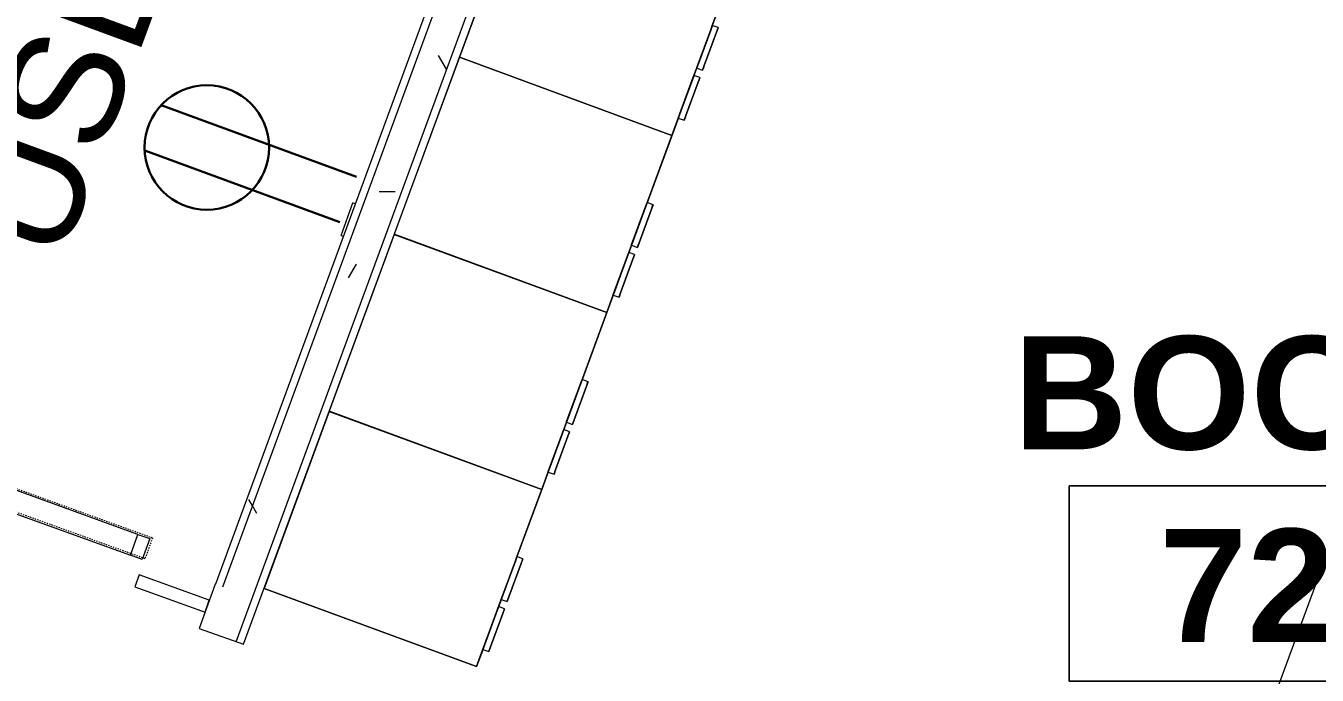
# Model space of a CAD drawing. Header units: inches. Extents: x -2349 to 1043, y -456 to 2193.
# Drawn here: x -189.4 to -86.7, y 337.9 to 389.5 of the extents above; entities that cross this region are included whole.
import ezdxf

# ---------------------------------------------------------------- set-up
doc = ezdxf.new("R2010")
doc.units = ezdxf.units.IN
doc.header["$MEASUREMENT"] = 0
doc.linetypes.add('Dash 1_16_', pattern=[0.125, 0.0625, -0.0625])
for name, color, linetype, lineweight in [('A-ANNO-NOTE', 131, 'Continuous', 30), ('A-AREA-IDEN', 2, 'Continuous', 9), ('A-DETL', 90, 'Continuous', 9), ('A-DETL-GENF', 92, 'Continuous', 9), ('A-DOOR', 31, 'Continuous', 13), ('A-GLAZ-CURT', 52, 'Continuous', 13), ('A-WALL', 113, 'Continuous', 13), ('A-WALL-PATT', 111, 'Continuous', 13), ('E-ELEC-FIXT', 91, 'Continuous', 9), ('I-FURN', 30, 'Continuous', 9), ('I-WALL', 2, 'Continuous', 13)]:
    doc.layers.add(name, color=color, linetype=linetype, lineweight=lineweight)
doc.styles.add('Swis721 Lt BT', font='swissl.ttf', dxfattribs={"height": 9})
doc.styles.add('Swis721 Lt BT_B', font='', dxfattribs={"height": 9})
doc.styles.get('Swis721 Lt BT_B').set_extended_font_data('Swis721 Lt BT', bold=True)
pattern_1 = [(0, (0, 0), (30.72, 7.68), [1.267, -21.773, 1.267, -21.773, -122.88]), (0, (0, 0), (30.72, 7.68), [-46.08, 1.267, -44.813, 1.267, -21.773, -53.76]), (0, (0, 0), (30.72, 7.68), [-115.2, 1.267, -14.093, 1.267, -37.133]), (120, (11.52, 3.84), (-22.01108, 22.7643), [1.267, -21.773, 1.267, -21.773, -122.88]), (120, (11.52, 3.84), (-22.01108, 22.7643), [-46.08, 1.267, -44.813, 1.267, -21.773, -53.76]), (120, (11.52, 3.84), (-22.01108, 22.7643), [-115.2, 1.267, -14.093, 1.267, -37.133]), (240, (15.36, 19.2), (-8.70892, -30.4443), [1.267, -21.773, 1.267, -21.773, -122.88]), (240, (15.36, 19.2), (-8.70892, -30.4443), [-46.08, 1.267, -44.813, 1.267, -21.773, -53.76]), (240, (15.36, 19.2), (-8.70892, -30.4443), [-115.2, 1.267, -14.093, 1.267, -37.133])]

# ---------------------------------------------------------------- blocks, each defined once
blk = doc.blocks.new('Barn Door - Glass Door - D13 - DEMOUNTABLE SLIDER-40_ x 96_-8564952-7TH FLOOR POWER _ SIGNAL')
at = {"layer": 'A-DETL-GENF'}
for p, q in [((23.91, -11.04), (23.91, -11.5)), ((24.62, -11.75), (23.91, -11.04)), ((17.91, -11.5), (23.91, -11.5)), ((17.91, -11.5), (17.91, -12)), ((17.91, -12), (23.91, -12)), ((24.62, -11.75), (23.91, -12.46)), ((23.91, -12.46), (23.91, -12))]:
    blk.add_line(p, q, dxfattribs=at)
at = {"layer": 'A-DOOR', "linetype": 'Dash 1_16_', "lineweight": 9}
for p, q in [((-18, -1.87), (54, -1.87)), ((-18, -3.62), (-18, -1.87)), ((54, -3.62), (54, -1.87)), ((-18, -3.62), (54, -3.62))]:
    blk.add_line(p, q, dxfattribs=at)
at = {"layer": 'A-DOOR', "lineweight": 20}
for p, q in [((-17.81, -3.5), (-17.81, -1.75)), ((-17.81, -1.75), (-16.81, -1.75)), ((-16.81, -1.75), (-16.81, -3.5)), ((17, -3.5), (17, -1.75)), ((17, -1.75), (18, -1.75)), ((18, -1.75), (18, -3.5)), ((-16.81, -3.5), (-17.81, -3.5)), ((18, -3.5), (17, -3.5))]:
    blk.add_line(p, q, dxfattribs=at)
at = {"layer": 'A-DOOR', "lineweight": 9}
for p, q in [((17, -1.75), (-16.81, -1.75)), ((-16.81, -3.5), (17, -3.5))]:
    blk.add_line(p, q, dxfattribs=at)
blk = doc.blocks.new('Furniture 74 - Furniture 4-7927555-7TH FLOOR POWER _ SIGNAL')
at = {"layer": 'I-FURN'}
for p, q in [((-165.44, 358.93), (-170.45, 344.8)), ((-148.47, 352.92), (-165.44, 358.93)), ((-165.44, 358.93), (-148.47, 352.92)), ((-148.47, 352.92), (-165.44, 358.93)), ((-165.44, 358.93), (-148.47, 352.92)), ((-148.47, 352.92), (-165.44, 358.93)), ((-165.44, 358.93), (-148.47, 352.92)), ((-153.48, 338.78), (-148.47, 352.92)), ((-150.38, 347.54), (-148.47, 352.92)), ((-148.47, 352.92), (-150.38, 347.54)), ((-150.38, 347.54), (-148.47, 352.92)), ((-148.47, 352.92), (-150.38, 347.54)), ((-148.47, 352.92), (-150.38, 347.54)), ((-151.57, 344.2), (-150.39, 347.51)), ((-150.39, 347.51), (-151.57, 344.2)), ((-151.57, 344.2), (-150.39, 347.51)), ((-150.39, 347.51), (-151.57, 344.2)), ((-150.39, 347.51), (-151.57, 344.2)), ((-150.5, 347.19), (-151.45, 344.51)), ((-151.45, 344.51), (-150.5, 347.19)), ((-150.5, 347.19), (-151.45, 344.51)), ((-151.45, 344.51), (-150.5, 347.19)), ((-150.5, 347.19), (-151.45, 344.51)), ((-151.45, 344.51), (-150.5, 347.19)), ((-150.03, 347.03), (-150.98, 344.35)), ((-150.98, 344.35), (-150.03, 347.03)), ((-150.03, 347.03), (-150.98, 344.35)), ((-150.98, 344.35), (-150.03, 347.03)), ((-150.03, 347.03), (-150.98, 344.35)), ((-150.98, 344.35), (-150.03, 347.03)), ((-150.5, 347.19), (-150.38, 347.56)), ((-150.38, 347.54), (-150.5, 347.19)), ((-150.5, 347.19), (-150.38, 347.54)), ((-150.38, 347.54), (-150.5, 347.19)), ((-150.38, 347.54), (-150.5, 347.19)), ((-150.5, 347.19), (-150.44, 347.38)), ((-150.44, 347.38), (-150.38, 347.54)), ((-149.9, 347.39), (-150.38, 347.56)), ((-150.38, 347.54), (-150.38, 347.56)), ((-150.38, 347.56), (-150.38, 347.54)), ((-149.9, 347.39), (-150.38, 347.56)), ((-150.38, 347.54), (-150.38, 347.56)), ((-150.38, 347.56), (-150.38, 347.54)), ((-149.9, 347.39), (-150.38, 347.56)), ((-150.38, 347.56), (-150.38, 347.54)), ((-149.9, 347.39), (-150.03, 347.03)), ((-150.03, 347.03), (-149.91, 347.38)), ((-149.91, 347.38), (-150.03, 347.03)), ((-150.03, 347.03), (-149.91, 347.38)), ((-149.91, 347.38), (-150.03, 347.03)), ((-150.03, 347.03), (-149.91, 347.38)), ((-149.91, 347.38), (-149.9, 347.39)), ((-149.9, 347.39), (-149.91, 347.38)), ((-149.91, 347.38), (-149.9, 347.39)), ((-149.9, 347.39), (-149.91, 347.38)), ((-149.91, 347.38), (-149.9, 347.39)), ((-170.45, 344.8), (-153.48, 338.78)), ((-153.48, 338.78), (-170.45, 344.8)), ((-170.45, 344.8), (-153.48, 338.78)), ((-153.48, 338.78), (-170.45, 344.8)), ((-170.45, 344.8), (-153.48, 338.78)), ((-153.48, 338.78), (-170.45, 344.8)), ((-151.79, 343.56), (-151.58, 344.16)), ((-151.58, 344.16), (-151.79, 343.56)), ((-151.79, 343.56), (-151.58, 344.16)), ((-151.58, 344.16), (-151.79, 343.56)), ((-151.58, 344.16), (-151.79, 343.56)), ((-151.45, 344.51), (-151.58, 344.16)), ((-151.58, 344.16), (-151.45, 344.51)), ((-151.45, 344.51), (-151.58, 344.16)), ((-151.58, 344.15), (-151.45, 344.51)), ((-151.58, 344.16), (-151.49, 344.42)), ((-151.57, 344.2), (-151.58, 344.16)), ((-151.58, 344.16), (-151.58, 344.15)), ((-151.58, 344.15), (-151.58, 344.16)), ((-151.58, 344.16), (-151.58, 344.15)), ((-151.58, 344.15), (-151.58, 344.16)), ((-151.58, 344.16), (-151.58, 344.15)), ((-151.58, 344.15), (-151.11, 343.98)), ((-151.58, 344.15), (-151.11, 343.98)), ((-151.58, 344.15), (-151.11, 343.98)), ((-151.54, 344.26), (-151.57, 344.2)), ((-151.45, 344.51), (-151.54, 344.26)), ((-151.49, 344.42), (-151.45, 344.51)), ((-150.98, 344.35), (-151.11, 344)), ((-151.11, 344), (-150.98, 344.35)), ((-150.98, 344.35), (-151.11, 344)), ((-151.11, 344), (-150.98, 344.35)), ((-150.98, 344.35), (-151.11, 343.98)), ((-151.11, 344), (-150.98, 344.35)), ((-151.11, 344), (-151.11, 343.98)), ((-151.11, 343.98), (-151.11, 344)), ((-151.11, 344), (-151.11, 343.98)), ((-151.11, 343.98), (-151.11, 344)), ((-151.11, 343.98), (-151.11, 344)), ((-152.98, 340.21), (-151.89, 343.27)), ((-151.89, 343.27), (-152.98, 340.21)), ((-152.98, 340.21), (-151.89, 343.27)), ((-151.89, 343.27), (-152.98, 340.21)), ((-151.89, 343.27), (-152.98, 340.21)), ((-151.92, 343.2), (-152.87, 340.53)), ((-152.87, 340.53), (-151.92, 343.2)), ((-151.92, 343.2), (-152.87, 340.53)), ((-152.87, 340.53), (-151.92, 343.2)), ((-151.92, 343.2), (-152.87, 340.53)), ((-152.87, 340.53), (-151.92, 343.2)), ((-151.45, 343.04), (-152.4, 340.36)), ((-152.4, 340.36), (-151.45, 343.04)), ((-151.45, 343.04), (-152.4, 340.36)), ((-152.4, 340.36), (-151.45, 343.04)), ((-151.45, 343.04), (-152.4, 340.36)), ((-152.4, 340.36), (-151.45, 343.04)), ((-151.92, 343.2), (-151.79, 343.56)), ((-151.79, 343.56), (-151.92, 343.2)), ((-151.79, 343.56), (-151.92, 343.2)), ((-151.92, 343.2), (-151.81, 343.52)), ((-151.92, 343.2), (-151.81, 343.52)), ((-151.83, 343.46), (-151.92, 343.2)), ((-151.88, 343.3), (-151.81, 343.52)), ((-151.81, 343.52), (-151.88, 343.3)), ((-151.88, 343.3), (-151.81, 343.52)), ((-151.81, 343.52), (-151.88, 343.3)), ((-151.81, 343.52), (-151.88, 343.3)), ((-151.81, 343.52), (-151.83, 343.46)), ((-151.81, 343.52), (-151.79, 343.57)), ((-151.79, 343.56), (-151.81, 343.52)), ((-151.81, 343.52), (-151.79, 343.56)), ((-151.32, 343.4), (-151.79, 343.57)), ((-151.79, 343.56), (-151.79, 343.57)), ((-151.79, 343.57), (-151.79, 343.56)), ((-151.32, 343.4), (-151.79, 343.57)), ((-151.79, 343.56), (-151.79, 343.57)), ((-151.79, 343.57), (-151.79, 343.56)), ((-151.32, 343.4), (-151.79, 343.57)), ((-151.79, 343.57), (-151.79, 343.56)), ((-151.32, 343.4), (-151.45, 343.04)), ((-151.45, 343.04), (-151.32, 343.39)), ((-151.32, 343.39), (-151.45, 343.04)), ((-151.45, 343.04), (-151.32, 343.39)), ((-151.32, 343.39), (-151.45, 343.04)), ((-151.45, 343.04), (-151.32, 343.39)), ((-151.32, 343.39), (-151.32, 343.4)), ((-151.32, 343.4), (-151.32, 343.39)), ((-151.32, 343.39), (-151.32, 343.4)), ((-151.32, 343.4), (-151.32, 343.39)), ((-151.32, 343.39), (-151.32, 343.4)), ((-153.48, 338.78), (-152.99, 340.18)), ((-152.99, 340.18), (-153.48, 338.78)), ((-153.48, 338.78), (-152.99, 340.18)), ((-152.99, 340.18), (-153.48, 338.78)), ((-152.99, 340.18), (-153.48, 338.78)), ((-153, 340.16), (-152.98, 340.21)), ((-152.99, 340.18), (-153, 340.16)), ((-153, 340.16), (-152.99, 340.18)), ((-152.99, 340.18), (-153, 340.16)), ((-153, 340.16), (-152.99, 340.18)), ((-152.99, 340.18), (-153, 340.16)), ((-153, 340.16), (-152.52, 340)), ((-153, 340.16), (-152.52, 340)), ((-153, 340.16), (-152.52, 340)), ((-152.99, 340.18), (-152.87, 340.53)), ((-152.87, 340.53), (-152.99, 340.18)), ((-152.87, 340.53), (-152.99, 340.18)), ((-152.96, 340.27), (-152.99, 340.18)), ((-152.99, 340.18), (-152.98, 340.21)), ((-152.98, 340.21), (-152.87, 340.53)), ((-152.98, 340.21), (-152.87, 340.53)), ((-152.93, 340.34), (-152.96, 340.27)), ((-152.87, 340.53), (-152.93, 340.34)), ((-152.4, 340.36), (-152.52, 340.01)), ((-152.52, 340.01), (-152.4, 340.36)), ((-152.4, 340.36), (-152.52, 340.01)), ((-152.52, 340.01), (-152.4, 340.36)), ((-152.4, 340.36), (-152.52, 340)), ((-152.52, 340.01), (-152.43, 340.26)), ((-152.52, 340.01), (-152.52, 340)), ((-152.52, 340), (-152.52, 340.01)), ((-152.52, 340.01), (-152.52, 340)), ((-152.52, 340), (-152.52, 340.01)), ((-152.52, 340), (-152.52, 340.01)), ((-152.43, 340.26), (-152.4, 340.36))]:
    blk.add_line(p, q, dxfattribs=at)
blk = doc.blocks.new('Furniture 25 - Furniture 4-7934555-7TH FLOOR POWER _ SIGNAL')
at = {"layer": 'I-FURN'}
for p, q in [((-135.54, 389.44), (-134.37, 392.75)), ((-134.37, 392.75), (-135.54, 389.44)), ((-135.77, 388.79), (-135.55, 389.4)), ((-135.55, 389.4), (-135.77, 388.79)), ((-136.95, 385.45), (-135.78, 388.76)), ((-135.78, 388.76), (-136.95, 385.45)), ((-139.36, 378.64), (-136.96, 385.41)), ((-136.96, 385.41), (-139.36, 378.64)), ((-140.55, 375.3), (-139.38, 378.61)), ((-139.38, 378.61), (-140.55, 375.3)), ((-140.78, 374.65), (-140.56, 375.26)), ((-140.56, 375.26), (-140.78, 374.65)), ((-141.96, 371.31), (-140.79, 374.62)), ((-140.79, 374.62), (-141.96, 371.31)), ((-144.37, 364.51), (-141.97, 371.27)), ((-141.97, 371.27), (-144.37, 364.51)), ((-145.56, 361.16), (-144.38, 364.47)), ((-144.38, 364.47), (-145.56, 361.16)), ((-146.97, 357.17), (-145.8, 360.48)), ((-145.8, 360.48), (-146.97, 357.17)), ((-145.78, 360.52), (-145.57, 361.13)), ((-145.57, 361.13), (-145.78, 360.52)), ((-149.38, 350.37), (-146.98, 357.14)), ((-146.98, 357.14), (-149.38, 350.37)), ((-150.57, 347.02), (-149.39, 350.33)), ((-149.39, 350.33), (-150.57, 347.02)), ((-169.45, 347.62), (-152.48, 341.61)), ((-152.48, 341.61), (-169.45, 347.62)), ((-150.79, 346.38), (-150.58, 346.99)), ((-150.58, 346.99), (-150.79, 346.38)), ((-151.98, 343.03), (-150.89, 346.09)), ((-150.89, 346.09), (-151.98, 343.03)), ((-150.89, 346.12), (-150.81, 346.34)), ((-150.81, 346.34), (-150.89, 346.12)), ((-152.48, 341.61), (-151.99, 343)), ((-151.99, 343), (-152.48, 341.61))]:
    blk.add_line(p, q, dxfattribs=at)
blk = doc.blocks.new('Furniture 51 - Furniture 4-8019717-7TH FLOOR POWER _ SIGNAL')
at = {"layer": 'I-FURN'}
for p, q in [((-165.44, 358.93), (-170.45, 344.8)), ((-148.47, 352.92), (-165.44, 358.93)), ((-165.44, 358.93), (-148.47, 352.92)), ((-148.47, 352.92), (-165.44, 358.93)), ((-165.44, 358.93), (-148.47, 352.92)), ((-148.47, 352.92), (-165.44, 358.93)), ((-165.44, 358.93), (-148.47, 352.92)), ((-153.48, 338.78), (-148.47, 352.92)), ((-150.38, 347.54), (-148.47, 352.92)), ((-148.47, 352.92), (-150.38, 347.54)), ((-150.38, 347.54), (-148.47, 352.92)), ((-148.47, 352.92), (-150.38, 347.54)), ((-148.47, 352.92), (-150.38, 347.54)), ((-151.57, 344.2), (-150.39, 347.51)), ((-150.39, 347.51), (-151.57, 344.2)), ((-151.57, 344.2), (-150.39, 347.51)), ((-150.39, 347.51), (-151.57, 344.2)), ((-150.39, 347.51), (-151.57, 344.2)), ((-150.5, 347.19), (-151.45, 344.51)), ((-151.45, 344.51), (-150.5, 347.19)), ((-150.5, 347.19), (-151.45, 344.51)), ((-151.45, 344.51), (-150.5, 347.19)), ((-150.5, 347.19), (-151.45, 344.51)), ((-151.45, 344.51), (-150.5, 347.19)), ((-150.03, 347.03), (-150.98, 344.35)), ((-150.98, 344.35), (-150.03, 347.03)), ((-150.03, 347.03), (-150.98, 344.35)), ((-150.98, 344.35), (-150.03, 347.03)), ((-150.03, 347.03), (-150.98, 344.35)), ((-150.98, 344.35), (-150.03, 347.03)), ((-150.5, 347.19), (-150.38, 347.54)), ((-150.38, 347.54), (-150.5, 347.19)), ((-150.38, 347.54), (-150.5, 347.19)), ((-150.5, 347.19), (-150.41, 347.45)), ((-150.44, 347.38), (-150.5, 347.19)), ((-150.5, 347.19), (-150.47, 347.29)), ((-150.47, 347.29), (-150.41, 347.45)), ((-150.39, 347.51), (-150.44, 347.38)), ((-150.41, 347.45), (-150.38, 347.56)), ((-150.41, 347.45), (-150.38, 347.54)), ((-150.38, 347.54), (-150.39, 347.51)), ((-149.9, 347.39), (-150.38, 347.56)), ((-150.38, 347.54), (-150.38, 347.56)), ((-150.38, 347.56), (-150.38, 347.54)), ((-149.9, 347.39), (-150.38, 347.56)), ((-150.38, 347.54), (-150.38, 347.56)), ((-150.38, 347.56), (-150.38, 347.54)), ((-149.9, 347.39), (-150.38, 347.56)), ((-150.38, 347.56), (-150.38, 347.54)), ((-149.9, 347.39), (-150.03, 347.03)), ((-150.03, 347.03), (-149.91, 347.38)), ((-149.91, 347.38), (-150.03, 347.03)), ((-150.03, 347.03), (-149.91, 347.38)), ((-149.91, 347.38), (-150.03, 347.03)), ((-150.03, 347.03), (-149.94, 347.28)), ((-149.94, 347.28), (-149.91, 347.38)), ((-149.91, 347.38), (-149.9, 347.39)), ((-149.9, 347.39), (-149.91, 347.38)), ((-149.91, 347.38), (-149.9, 347.39)), ((-149.9, 347.39), (-149.91, 347.38)), ((-149.91, 347.38), (-149.9, 347.39)), ((-170.45, 344.8), (-153.48, 338.78)), ((-153.48, 338.78), (-170.45, 344.8)), ((-170.45, 344.8), (-153.48, 338.78)), ((-153.48, 338.78), (-170.45, 344.8)), ((-170.45, 344.8), (-153.48, 338.78)), ((-153.48, 338.78), (-170.45, 344.8)), ((-151.79, 343.56), (-151.58, 344.16)), ((-151.58, 344.16), (-151.79, 343.56)), ((-151.79, 343.56), (-151.58, 344.16)), ((-151.58, 344.16), (-151.79, 343.56)), ((-151.58, 344.16), (-151.79, 343.56)), ((-151.45, 344.51), (-151.58, 344.16)), ((-151.45, 344.51), (-151.58, 344.16)), ((-151.58, 344.16), (-151.45, 344.51)), ((-151.45, 344.51), (-151.58, 344.16)), ((-151.58, 344.15), (-151.54, 344.26)), ((-151.58, 344.16), (-151.57, 344.2)), ((-151.58, 344.16), (-151.58, 344.15)), ((-151.58, 344.15), (-151.58, 344.16)), ((-151.58, 344.16), (-151.58, 344.15)), ((-151.58, 344.15), (-151.58, 344.16)), ((-151.58, 344.16), (-151.58, 344.15)), ((-151.58, 344.15), (-151.11, 343.98)), ((-151.58, 344.15), (-151.11, 343.98)), ((-151.58, 344.15), (-151.11, 343.98)), ((-151.57, 344.2), (-151.52, 344.33)), ((-151.54, 344.26), (-151.52, 344.33)), ((-151.52, 344.33), (-151.45, 344.51)), ((-151.52, 344.33), (-151.45, 344.51)), ((-150.98, 344.35), (-151.11, 344)), ((-151.11, 344), (-150.98, 344.35)), ((-150.98, 344.35), (-151.11, 344)), ((-151.11, 344), (-150.98, 344.35)), ((-150.98, 344.35), (-151.11, 343.98)), ((-151.11, 344), (-150.98, 344.35)), ((-151.11, 344), (-151.11, 343.98)), ((-151.11, 343.98), (-151.11, 344)), ((-151.11, 344), (-151.11, 343.98)), ((-151.11, 343.98), (-151.11, 344)), ((-151.11, 343.98), (-151.11, 344)), ((-152.98, 340.21), (-151.81, 343.52)), ((-151.81, 343.52), (-152.98, 340.21)), ((-152.98, 340.21), (-151.81, 343.52)), ((-151.81, 343.52), (-152.98, 340.21)), ((-151.81, 343.52), (-152.98, 340.21)), ((-151.92, 343.2), (-152.87, 340.53)), ((-152.87, 340.53), (-151.92, 343.2)), ((-151.92, 343.2), (-152.87, 340.53)), ((-152.87, 340.53), (-151.92, 343.2)), ((-151.92, 343.2), (-152.87, 340.53)), ((-152.87, 340.53), (-151.92, 343.2)), ((-151.45, 343.04), (-152.4, 340.36)), ((-152.4, 340.36), (-151.45, 343.04)), ((-151.45, 343.04), (-152.4, 340.36)), ((-152.4, 340.36), (-151.45, 343.04)), ((-151.45, 343.04), (-152.4, 340.36)), ((-152.4, 340.36), (-151.45, 343.04)), ((-151.92, 343.2), (-151.79, 343.56)), ((-151.79, 343.56), (-151.92, 343.2)), ((-151.79, 343.56), (-151.92, 343.2)), ((-151.92, 343.2), (-151.85, 343.39)), ((-151.85, 343.39), (-151.92, 343.2)), ((-151.92, 343.2), (-151.85, 343.39)), ((-151.85, 343.39), (-151.79, 343.57)), ((-151.85, 343.39), (-151.83, 343.46)), ((-151.83, 343.46), (-151.85, 343.39)), ((-151.83, 343.46), (-151.79, 343.56)), ((-151.81, 343.52), (-151.83, 343.46)), ((-151.79, 343.56), (-151.81, 343.52)), ((-151.32, 343.4), (-151.79, 343.57)), ((-151.79, 343.56), (-151.79, 343.57)), ((-151.79, 343.57), (-151.79, 343.56)), ((-151.32, 343.4), (-151.79, 343.57)), ((-151.79, 343.56), (-151.79, 343.57)), ((-151.79, 343.57), (-151.79, 343.56)), ((-151.32, 343.4), (-151.79, 343.57)), ((-151.79, 343.57), (-151.79, 343.56)), ((-151.32, 343.4), (-151.45, 343.04)), ((-151.32, 343.39), (-151.45, 343.04)), ((-151.45, 343.04), (-151.32, 343.39)), ((-151.32, 343.39), (-151.45, 343.04)), ((-151.45, 343.04), (-151.34, 343.35)), ((-151.45, 343.04), (-151.41, 343.13)), ((-151.41, 343.13), (-151.32, 343.39)), ((-151.34, 343.35), (-151.32, 343.39)), ((-151.32, 343.39), (-151.32, 343.4)), ((-151.32, 343.4), (-151.32, 343.39)), ((-151.32, 343.39), (-151.32, 343.4)), ((-151.32, 343.4), (-151.32, 343.39)), ((-151.32, 343.39), (-151.32, 343.4)), ((-153.48, 338.78), (-152.99, 340.18)), ((-152.99, 340.18), (-153.48, 338.78)), ((-153.48, 338.78), (-152.99, 340.18)), ((-152.99, 340.18), (-153.48, 338.78)), ((-152.99, 340.18), (-153.48, 338.78)), ((-153, 340.16), (-152.87, 340.53)), ((-152.99, 340.18), (-153, 340.16)), ((-153, 340.16), (-152.99, 340.18)), ((-152.99, 340.18), (-153, 340.16)), ((-153, 340.16), (-152.99, 340.18)), ((-152.99, 340.18), (-153, 340.16)), ((-153, 340.16), (-152.52, 340)), ((-153, 340.16), (-152.52, 340)), ((-153, 340.16), (-152.52, 340)), ((-152.99, 340.18), (-152.87, 340.53)), ((-152.87, 340.53), (-152.99, 340.18)), ((-152.99, 340.18), (-152.87, 340.53)), ((-152.87, 340.53), (-152.99, 340.18)), ((-152.93, 340.34), (-152.99, 340.18)), ((-152.87, 340.53), (-152.93, 340.34)), ((-152.4, 340.36), (-152.52, 340.01)), ((-152.52, 340.01), (-152.4, 340.36)), ((-152.4, 340.36), (-152.52, 340.01)), ((-152.52, 340.01), (-152.4, 340.36)), ((-152.4, 340.36), (-152.52, 340)), ((-152.52, 340.01), (-152.4, 340.36)), ((-152.52, 340.01), (-152.52, 340)), ((-152.52, 340), (-152.52, 340.01)), ((-152.52, 340.01), (-152.52, 340)), ((-152.52, 340), (-152.52, 340.01)), ((-152.52, 340), (-152.52, 340.01))]:
    blk.add_line(p, q, dxfattribs=at)
blk = doc.blocks.new('Furniture 58 - Furniture 4-8019838-7TH FLOOR POWER _ SIGNAL')
at = {"layer": 'I-FURN'}
for p, q in [((-165.44, 358.93), (-170.45, 344.8)), ((-148.47, 352.92), (-165.44, 358.93)), ((-165.44, 358.93), (-148.47, 352.92)), ((-148.47, 352.92), (-165.44, 358.93)), ((-165.44, 358.93), (-148.47, 352.92)), ((-148.47, 352.92), (-165.44, 358.93)), ((-165.44, 358.93), (-148.47, 352.92)), ((-153.48, 338.78), (-148.47, 352.92)), ((-150.38, 347.54), (-148.47, 352.92)), ((-148.47, 352.92), (-150.38, 347.54)), ((-150.38, 347.54), (-148.47, 352.92)), ((-148.47, 352.92), (-150.38, 347.54)), ((-148.47, 352.92), (-150.38, 347.54)), ((-151.57, 344.2), (-150.39, 347.51)), ((-150.39, 347.51), (-151.57, 344.2)), ((-151.57, 344.2), (-150.39, 347.51)), ((-150.39, 347.51), (-151.57, 344.2)), ((-150.39, 347.51), (-151.57, 344.2)), ((-150.5, 347.19), (-151.45, 344.51)), ((-151.45, 344.51), (-150.5, 347.19)), ((-150.5, 347.19), (-151.45, 344.51)), ((-151.45, 344.51), (-150.5, 347.19)), ((-150.5, 347.19), (-151.45, 344.51)), ((-151.45, 344.51), (-150.5, 347.19)), ((-150.03, 347.03), (-150.98, 344.35)), ((-150.98, 344.35), (-150.03, 347.03)), ((-150.03, 347.03), (-150.98, 344.35)), ((-150.98, 344.35), (-150.03, 347.03)), ((-150.03, 347.03), (-150.98, 344.35)), ((-150.98, 344.35), (-150.03, 347.03)), ((-150.5, 347.19), (-150.38, 347.56)), ((-150.5, 347.19), (-150.38, 347.54)), ((-150.5, 347.19), (-150.38, 347.54)), ((-150.38, 347.54), (-150.5, 347.19)), ((-150.38, 347.54), (-150.5, 347.19)), ((-150.47, 347.29), (-150.5, 347.19)), ((-150.38, 347.54), (-150.47, 347.29)), ((-149.9, 347.39), (-150.38, 347.56)), ((-150.38, 347.54), (-150.38, 347.56)), ((-150.38, 347.56), (-150.38, 347.54)), ((-149.9, 347.39), (-150.38, 347.56)), ((-150.38, 347.54), (-150.38, 347.56)), ((-150.38, 347.56), (-150.38, 347.54)), ((-149.9, 347.39), (-150.38, 347.56)), ((-150.38, 347.56), (-150.38, 347.54)), ((-149.9, 347.39), (-150.03, 347.03)), ((-149.91, 347.38), (-150.03, 347.03)), ((-150.03, 347.03), (-149.91, 347.38)), ((-149.91, 347.38), (-150.03, 347.03)), ((-150.03, 347.03), (-149.91, 347.38)), ((-150.03, 347.03), (-149.92, 347.34)), ((-149.92, 347.34), (-149.91, 347.38)), ((-149.91, 347.38), (-149.9, 347.39)), ((-149.9, 347.39), (-149.91, 347.38)), ((-149.91, 347.38), (-149.9, 347.39)), ((-149.9, 347.39), (-149.91, 347.38)), ((-149.91, 347.38), (-149.9, 347.39)), ((-170.45, 344.8), (-153.48, 338.78)), ((-153.48, 338.78), (-170.45, 344.8)), ((-170.45, 344.8), (-153.48, 338.78)), ((-153.48, 338.78), (-170.45, 344.8)), ((-170.45, 344.8), (-153.48, 338.78)), ((-153.48, 338.78), (-170.45, 344.8)), ((-151.79, 343.56), (-151.58, 344.16)), ((-151.58, 344.16), (-151.79, 343.56)), ((-151.79, 343.56), (-151.58, 344.16)), ((-151.58, 344.16), (-151.79, 343.56)), ((-151.58, 344.16), (-151.79, 343.56)), ((-151.45, 344.51), (-151.58, 344.16)), ((-151.45, 344.51), (-151.58, 344.16)), ((-151.45, 344.51), (-151.58, 344.16)), ((-151.58, 344.16), (-151.57, 344.2)), ((-151.58, 344.16), (-151.57, 344.2)), ((-151.58, 344.16), (-151.57, 344.2)), ((-151.58, 344.16), (-151.58, 344.15)), ((-151.58, 344.15), (-151.58, 344.16)), ((-151.58, 344.16), (-151.58, 344.15)), ((-151.58, 344.15), (-151.58, 344.16)), ((-151.58, 344.16), (-151.58, 344.15)), ((-151.58, 344.15), (-151.58, 344.16)), ((-151.58, 344.15), (-151.11, 343.98)), ((-151.58, 344.15), (-151.11, 343.98)), ((-151.58, 344.15), (-151.11, 343.98)), ((-151.57, 344.2), (-151.45, 344.51)), ((-151.57, 344.2), (-151.52, 344.33)), ((-151.57, 344.2), (-151.54, 344.26)), ((-151.54, 344.26), (-151.45, 344.51)), ((-151.52, 344.33), (-151.49, 344.42)), ((-151.49, 344.42), (-151.45, 344.51)), ((-150.98, 344.35), (-151.11, 344)), ((-150.98, 344.35), (-151.11, 344)), ((-151.11, 344), (-150.98, 344.35)), ((-150.98, 344.35), (-151.11, 343.98)), ((-151.11, 344), (-151.05, 344.17)), ((-151.11, 344), (-151.07, 344.09)), ((-151.11, 344), (-151.11, 343.98)), ((-151.11, 343.98), (-151.11, 344)), ((-151.11, 344), (-151.11, 343.98)), ((-151.11, 343.98), (-151.11, 344)), ((-151.11, 343.98), (-151.11, 344)), ((-151.07, 344.09), (-151.02, 344.25)), ((-151.05, 344.17), (-151.02, 344.25)), ((-151.02, 344.25), (-150.98, 344.35)), ((-151.02, 344.25), (-150.98, 344.35)), ((-152.98, 340.21), (-151.81, 343.52)), ((-151.81, 343.52), (-152.98, 340.21)), ((-152.98, 340.21), (-151.81, 343.52)), ((-151.81, 343.52), (-152.98, 340.21)), ((-151.81, 343.52), (-152.98, 340.21)), ((-151.92, 343.2), (-152.87, 340.53)), ((-152.87, 340.53), (-151.92, 343.2)), ((-151.92, 343.2), (-152.87, 340.53)), ((-152.87, 340.53), (-151.92, 343.2)), ((-151.92, 343.2), (-152.87, 340.53)), ((-152.87, 340.53), (-151.92, 343.2)), ((-151.45, 343.04), (-152.4, 340.36)), ((-152.4, 340.36), (-151.45, 343.04)), ((-151.45, 343.04), (-152.4, 340.36)), ((-152.4, 340.36), (-151.45, 343.04)), ((-151.45, 343.04), (-152.4, 340.36)), ((-152.4, 340.36), (-151.45, 343.04)), ((-151.79, 343.56), (-151.92, 343.2)), ((-151.92, 343.2), (-151.83, 343.46)), ((-151.92, 343.2), (-151.83, 343.46)), ((-151.85, 343.39), (-151.92, 343.2)), ((-151.85, 343.39), (-151.92, 343.2)), ((-151.92, 343.2), (-151.88, 343.3)), ((-151.88, 343.3), (-151.79, 343.57)), ((-151.79, 343.56), (-151.85, 343.39)), ((-151.83, 343.46), (-151.85, 343.39)), ((-151.83, 343.46), (-151.79, 343.56)), ((-151.79, 343.56), (-151.83, 343.46)), ((-151.83, 343.46), (-151.79, 343.56)), ((-151.32, 343.4), (-151.79, 343.57)), ((-151.79, 343.56), (-151.79, 343.57)), ((-151.79, 343.57), (-151.79, 343.56)), ((-151.32, 343.4), (-151.79, 343.57)), ((-151.79, 343.56), (-151.79, 343.57)), ((-151.79, 343.57), (-151.79, 343.56)), ((-151.32, 343.4), (-151.79, 343.57)), ((-151.79, 343.57), (-151.79, 343.56)), ((-151.32, 343.4), (-151.45, 343.04)), ((-151.32, 343.39), (-151.45, 343.04)), ((-151.45, 343.04), (-151.32, 343.39)), ((-151.32, 343.39), (-151.45, 343.04)), ((-151.45, 343.04), (-151.32, 343.39)), ((-151.45, 343.04), (-151.36, 343.29)), ((-151.36, 343.29), (-151.34, 343.35)), ((-151.34, 343.35), (-151.32, 343.39)), ((-151.32, 343.39), (-151.32, 343.4)), ((-151.32, 343.4), (-151.32, 343.39)), ((-151.32, 343.39), (-151.32, 343.4)), ((-151.32, 343.4), (-151.32, 343.39)), ((-151.32, 343.39), (-151.32, 343.4)), ((-153.48, 338.78), (-152.99, 340.18)), ((-152.99, 340.18), (-153.48, 338.78)), ((-153.48, 338.78), (-152.99, 340.18)), ((-152.99, 340.18), (-153.48, 338.78)), ((-152.99, 340.18), (-153.48, 338.78)), ((-153, 340.16), (-152.87, 340.53)), ((-152.99, 340.18), (-153, 340.16)), ((-153, 340.16), (-152.99, 340.18)), ((-152.99, 340.18), (-153, 340.16)), ((-153, 340.16), (-152.99, 340.18)), ((-152.99, 340.18), (-153, 340.16)), ((-153, 340.16), (-152.52, 340)), ((-153, 340.16), (-152.52, 340)), ((-153, 340.16), (-152.52, 340)), ((-152.99, 340.18), (-152.87, 340.53)), ((-152.99, 340.18), (-152.87, 340.53)), ((-152.87, 340.53), (-152.99, 340.18)), ((-152.9, 340.43), (-152.99, 340.18)), ((-152.96, 340.27), (-152.99, 340.18)), ((-152.87, 340.53), (-152.96, 340.27)), ((-152.87, 340.53), (-152.9, 340.43)), ((-152.4, 340.36), (-152.52, 340.01)), ((-152.52, 340.01), (-152.4, 340.36)), ((-152.52, 340.01), (-152.4, 340.36)), ((-152.4, 340.36), (-152.52, 340)), ((-152.49, 340.1), (-152.52, 340.01)), ((-152.52, 340.01), (-152.51, 340.04)), ((-152.52, 340.01), (-152.52, 340)), ((-152.52, 340), (-152.52, 340.01)), ((-152.52, 340.01), (-152.52, 340)), ((-152.52, 340), (-152.52, 340.01)), ((-152.52, 340), (-152.52, 340.01)), ((-152.51, 340.04), (-152.4, 340.36)), ((-152.46, 340.18), (-152.49, 340.1)), ((-152.43, 340.26), (-152.46, 340.18)), ((-152.4, 340.36), (-152.43, 340.26))]:
    blk.add_line(p, q, dxfattribs=at)
blk = doc.blocks.new('Furniture 59 - Furniture 4-8019957-7TH FLOOR POWER _ SIGNAL')
at = {"layer": 'I-FURN'}
for p, q in [((-165.44, 358.93), (-170.45, 344.8)), ((-148.47, 352.92), (-165.44, 358.93)), ((-165.44, 358.93), (-148.47, 352.92)), ((-148.47, 352.92), (-165.44, 358.93)), ((-165.44, 358.93), (-148.47, 352.92)), ((-148.47, 352.92), (-165.44, 358.93)), ((-165.44, 358.93), (-148.47, 352.92)), ((-153.48, 338.78), (-148.47, 352.92)), ((-150.38, 347.54), (-148.47, 352.92)), ((-148.47, 352.92), (-150.38, 347.54)), ((-150.38, 347.54), (-148.47, 352.92)), ((-148.47, 352.92), (-150.38, 347.54)), ((-148.47, 352.92), (-150.38, 347.54)), ((-151.57, 344.2), (-150.39, 347.51)), ((-150.39, 347.51), (-151.57, 344.2)), ((-151.57, 344.2), (-150.39, 347.51)), ((-150.39, 347.51), (-151.57, 344.2)), ((-150.39, 347.51), (-151.57, 344.2)), ((-150.5, 347.19), (-151.45, 344.51)), ((-151.45, 344.51), (-150.5, 347.19)), ((-150.5, 347.19), (-151.45, 344.51)), ((-151.45, 344.51), (-150.5, 347.19)), ((-150.5, 347.19), (-151.45, 344.51)), ((-151.45, 344.51), (-150.5, 347.19)), ((-150.03, 347.03), (-150.98, 344.35)), ((-150.98, 344.35), (-150.03, 347.03)), ((-150.03, 347.03), (-150.98, 344.35)), ((-150.98, 344.35), (-150.03, 347.03)), ((-150.03, 347.03), (-150.98, 344.35)), ((-150.98, 344.35), (-150.03, 347.03)), ((-150.5, 347.19), (-150.38, 347.56)), ((-150.5, 347.19), (-150.38, 347.54)), ((-150.38, 347.54), (-150.5, 347.19)), ((-150.38, 347.54), (-150.5, 347.19)), ((-150.5, 347.19), (-150.44, 347.38)), ((-150.47, 347.29), (-150.5, 347.19)), ((-150.44, 347.38), (-150.47, 347.29)), ((-150.44, 347.38), (-150.41, 347.45)), ((-150.41, 347.45), (-150.44, 347.38)), ((-150.41, 347.45), (-150.38, 347.54)), ((-150.39, 347.51), (-150.41, 347.45)), ((-150.38, 347.54), (-150.39, 347.51)), ((-149.9, 347.39), (-150.38, 347.56)), ((-150.38, 347.54), (-150.38, 347.56)), ((-150.38, 347.56), (-150.38, 347.54)), ((-149.9, 347.39), (-150.38, 347.56)), ((-150.38, 347.54), (-150.38, 347.56)), ((-150.38, 347.56), (-150.38, 347.54)), ((-149.9, 347.39), (-150.38, 347.56)), ((-150.38, 347.56), (-150.38, 347.54)), ((-149.9, 347.39), (-150.03, 347.03)), ((-150.03, 347.03), (-149.91, 347.38)), ((-149.91, 347.38), (-150.03, 347.03)), ((-150.03, 347.03), (-149.91, 347.38)), ((-149.91, 347.38), (-150.03, 347.03)), ((-150.03, 347.03), (-149.91, 347.38)), ((-149.91, 347.38), (-149.9, 347.39)), ((-149.9, 347.39), (-149.91, 347.38)), ((-149.91, 347.38), (-149.9, 347.39)), ((-149.9, 347.39), (-149.91, 347.38)), ((-149.91, 347.38), (-149.9, 347.39)), ((-170.45, 344.8), (-153.48, 338.78)), ((-153.48, 338.78), (-170.45, 344.8)), ((-170.45, 344.8), (-153.48, 338.78)), ((-153.48, 338.78), (-170.45, 344.8)), ((-170.45, 344.8), (-153.48, 338.78)), ((-153.48, 338.78), (-170.45, 344.8)), ((-151.79, 343.56), (-151.58, 344.16)), ((-151.58, 344.16), (-151.79, 343.56)), ((-151.79, 343.56), (-151.58, 344.16)), ((-151.58, 344.16), (-151.79, 343.56)), ((-151.58, 344.16), (-151.79, 343.56)), ((-151.58, 344.16), (-151.45, 344.51)), ((-151.45, 344.51), (-151.58, 344.16)), ((-151.58, 344.16), (-151.45, 344.51)), ((-151.45, 344.51), (-151.58, 344.16)), ((-151.58, 344.15), (-151.52, 344.33)), ((-151.57, 344.2), (-151.58, 344.16)), ((-151.58, 344.16), (-151.58, 344.15)), ((-151.58, 344.15), (-151.58, 344.16)), ((-151.58, 344.16), (-151.58, 344.15)), ((-151.58, 344.15), (-151.58, 344.16)), ((-151.58, 344.16), (-151.58, 344.15)), ((-151.58, 344.15), (-151.11, 343.98)), ((-151.58, 344.15), (-151.11, 343.98)), ((-151.58, 344.15), (-151.11, 343.98)), ((-151.52, 344.33), (-151.57, 344.2)), ((-151.52, 344.33), (-151.45, 344.51)), ((-151.49, 344.42), (-151.52, 344.33)), ((-151.45, 344.51), (-151.49, 344.42)), ((-150.98, 344.35), (-151.11, 344)), ((-151.11, 344), (-150.98, 344.35)), ((-151.11, 344), (-150.98, 344.35)), ((-150.98, 344.35), (-151.11, 343.98)), ((-151.11, 344), (-150.98, 344.35)), ((-151.07, 344.09), (-151.11, 344)), ((-151.11, 344), (-151.11, 343.98)), ((-151.11, 343.98), (-151.11, 344)), ((-151.11, 344), (-151.11, 343.98)), ((-151.11, 343.98), (-151.11, 344)), ((-151.11, 343.98), (-151.11, 344)), ((-151.02, 344.25), (-151.07, 344.09)), ((-150.98, 344.35), (-151.02, 344.25)), ((-152.98, 340.21), (-151.81, 343.52)), ((-151.81, 343.52), (-152.98, 340.21)), ((-152.98, 340.21), (-151.81, 343.52)), ((-151.81, 343.52), (-152.98, 340.21)), ((-151.81, 343.52), (-152.98, 340.21)), ((-151.92, 343.2), (-152.87, 340.53)), ((-152.87, 340.53), (-151.92, 343.2)), ((-151.92, 343.2), (-152.87, 340.53)), ((-152.87, 340.53), (-151.92, 343.2)), ((-151.92, 343.2), (-152.87, 340.53)), ((-152.87, 340.53), (-151.92, 343.2)), ((-151.45, 343.04), (-152.4, 340.36)), ((-152.4, 340.36), (-151.45, 343.04)), ((-151.45, 343.04), (-152.4, 340.36)), ((-152.4, 340.36), (-151.45, 343.04)), ((-151.45, 343.04), (-152.4, 340.36)), ((-152.4, 340.36), (-151.45, 343.04)), ((-151.92, 343.2), (-151.79, 343.57)), ((-151.92, 343.2), (-151.79, 343.56)), ((-151.92, 343.2), (-151.79, 343.56)), ((-151.79, 343.56), (-151.92, 343.2)), ((-151.79, 343.56), (-151.92, 343.2)), ((-151.88, 343.3), (-151.92, 343.2)), ((-151.85, 343.39), (-151.88, 343.3)), ((-151.79, 343.56), (-151.85, 343.39)), ((-151.32, 343.4), (-151.79, 343.57)), ((-151.79, 343.56), (-151.79, 343.57)), ((-151.79, 343.57), (-151.79, 343.56)), ((-151.32, 343.4), (-151.79, 343.57)), ((-151.79, 343.56), (-151.79, 343.57)), ((-151.79, 343.57), (-151.79, 343.56)), ((-151.32, 343.4), (-151.79, 343.57)), ((-151.79, 343.57), (-151.79, 343.56)), ((-151.32, 343.4), (-151.45, 343.04)), ((-151.45, 343.04), (-151.32, 343.39)), ((-151.32, 343.39), (-151.45, 343.04)), ((-151.45, 343.04), (-151.32, 343.39)), ((-151.38, 343.22), (-151.45, 343.04)), ((-151.45, 343.04), (-151.38, 343.22)), ((-151.38, 343.22), (-151.32, 343.39)), ((-151.36, 343.29), (-151.38, 343.22)), ((-151.32, 343.39), (-151.36, 343.29)), ((-151.32, 343.39), (-151.32, 343.4)), ((-151.32, 343.4), (-151.32, 343.39)), ((-151.32, 343.39), (-151.32, 343.4)), ((-151.32, 343.4), (-151.32, 343.39)), ((-151.32, 343.39), (-151.32, 343.4)), ((-153.48, 338.78), (-152.99, 340.18)), ((-152.99, 340.18), (-153.48, 338.78)), ((-153.48, 338.78), (-152.99, 340.18)), ((-152.99, 340.18), (-153.48, 338.78)), ((-152.99, 340.18), (-153.48, 338.78)), ((-153, 340.16), (-152.87, 340.53)), ((-152.99, 340.18), (-153, 340.16)), ((-153, 340.16), (-152.99, 340.18)), ((-152.99, 340.18), (-153, 340.16)), ((-153, 340.16), (-152.99, 340.18)), ((-152.99, 340.18), (-153, 340.16)), ((-153, 340.16), (-152.52, 340)), ((-153, 340.16), (-152.52, 340)), ((-153, 340.16), (-152.52, 340)), ((-152.87, 340.53), (-152.99, 340.18)), ((-152.87, 340.53), (-152.99, 340.18)), ((-152.99, 340.18), (-152.93, 340.34)), ((-152.98, 340.21), (-152.99, 340.18)), ((-152.99, 340.18), (-152.98, 340.21)), ((-152.98, 340.21), (-152.87, 340.53)), ((-152.96, 340.27), (-152.98, 340.21)), ((-152.93, 340.34), (-152.96, 340.27)), ((-152.87, 340.53), (-152.93, 340.34)), ((-152.93, 340.34), (-152.87, 340.53)), ((-152.4, 340.36), (-152.52, 340.01)), ((-152.52, 340.01), (-152.4, 340.36)), ((-152.4, 340.36), (-152.52, 340)), ((-152.52, 340.01), (-152.4, 340.36)), ((-152.52, 340.01), (-152.51, 340.04)), ((-152.51, 340.04), (-152.52, 340.01)), ((-152.52, 340.01), (-152.52, 340)), ((-152.52, 340), (-152.52, 340.01)), ((-152.52, 340.01), (-152.52, 340)), ((-152.52, 340), (-152.52, 340.01)), ((-152.52, 340), (-152.52, 340.01)), ((-152.51, 340.04), (-152.4, 340.36)), ((-152.46, 340.18), (-152.51, 340.04)), ((-152.43, 340.26), (-152.46, 340.18)), ((-152.4, 340.36), (-152.43, 340.26))]:
    blk.add_line(p, q, dxfattribs=at)
blk = doc.blocks.new('PS - Power Device _Wall Base_ - Duplex-9364070-7TH FLOOR POWER _ SIGNAL')
at = {"layer": 'E-ELEC-FIXT'}
for p, q in [((867.7, 42.23), (870.45, 42.23)), ((867.7, 42.23), (867.7, 42.04)), ((870.45, 42.04), (870.45, 42.23))]:
    blk.add_line(p, q, dxfattribs=at)
blk = doc.blocks.new('System Panel - Glazed-9766817-7TH FLOOR POWER _ SIGNAL')
at = {"layer": 'A-GLAZ-CURT'}
for p, q in [((-28.39, 0.5), (-34.33, 0.5)), ((-34.33, 0.5), (-34.33, -0.5)), ((-28.39, -0.5), (-28.39, 0.5)), ((34.33, 0.5), (7.61, 0.5)), ((7.61, 0.5), (7.61, -0.5)), ((34.33, -0.5), (34.33, 0.5)), ((-34.33, -0.5), (-28.39, -0.5)), ((7.61, -0.5), (34.33, -0.5))]:
    blk.add_line(p, q, dxfattribs=at)
blk = doc.blocks.new('Room Tag - Room Name and Number-3379422-7TH FLOOR POWER _ SIGNAL')
at = {"layer": 'A-AREA-IDEN'}
for p, q in [((-0.1881, -0.1636), (-0.1881, -0.0018)), ((-0.1881, -0.0018), (0.1869, -0.0018)), ((0.1869, -0.0018), (-0.1881, -0.0018)), ((-0.1881, -0.0018), (-0.1881, -0.1636)), ((0.1869, -0.0018), (0.1869, -0.1636)), ((0.1869, -0.1636), (0.1869, -0.0018)), ((0.1869, -0.1636), (-0.1881, -0.1636)), ((-0.1881, -0.1636), (0.1869, -0.1636))]:
    blk.add_line(p, q, dxfattribs=at)

msp = doc.modelspace()

# ---------------------------------------------------------------- hatches: boundary and pattern name
at = {"layer": 'A-WALL-PATT', "lineweight": 9}
h = msp.add_hatch(dxfattribs=at)
h.set_pattern_fill('FP_1', color=256, style=0, pattern_type=2)
h.set_pattern_definition(pattern_1)
h.paths.add_polyline_path([(-173.7, 344.92), (-145.88, 420.58), (-146.47, 420.79), (-174.29, 345.13)], flags=0)
h.paths.add_polyline_path([(-145.02, 422.93), (-114.61, 505.65), (-115.2, 505.86), (-145.61, 423.14), (-145.09, 422.95)], flags=0)
h = msp.add_hatch(dxfattribs=at)
h.set_pattern_fill('FP_1', color=256, style=0, pattern_type=2)
h.set_pattern_definition(pattern_1)
h.paths.add_polyline_path([(-171.35, 344.07), (-112.47, 504.22), (-114.82, 505.07), (-173.7, 344.92)], flags=0)
h = msp.add_hatch(dxfattribs=at)
h.set_pattern_fill('FP_1', color=256, style=0, pattern_type=2)
h.set_pattern_definition(pattern_1)
h.paths.add_polyline_path([(-172.05, 340.34), (-112.75, 501.66), (-113.34, 501.87), (-172.64, 340.55)], flags=0)

# ---------------------------------------------------------------- linework, layer by layer
at = {"layer": 'A-ANNO-NOTE'}
for p, q in [((-163.08, 377.51), (-178.59, 383.21)), ((-164.4, 373.91), (-179.91, 379.61)), ((-164.4, 373.91), (-179.91, 379.61))]:
    msp.add_line(p, q, dxfattribs=at)
msp.add_circle((-174.97, 379.84), 4.95, dxfattribs=at)
at = {"layer": 'A-DETL', "lineweight": 13}
msp.add_line((-97.22, 316.8), (-69.09, 393.3), dxfattribs=at)
at = {"layer": 'A-WALL'}
for p, q in [((-172.64, 340.55), (-113.34, 501.87)), ((-173.7, 344.92), (-145.88, 420.58))]:
    msp.add_line(p, q, dxfattribs=at)
at = {"layer": 'I-WALL'}
for p, q in [((-172.05, 340.34), (-112.96, 501.07)), ((-146.69, 420.2), (-174.29, 345.13)), ((-174.3, 345.13), (-175.57, 341.61)), ((-174.29, 345.13), (-174.3, 345.13)), ((-175.57, 341.61), (-172.05, 340.34))]:
    msp.add_line(p, q, dxfattribs=at)

# ---------------------------------------------------------------- block references
at = {"layer": 'A-AREA-IDEN', "xscale": 95.99999999999994, "yscale": 95.99999999999994, "zscale": 95.99999999999994}
msp.add_blockref('Room Tag - Room Name and Number-3379422-7TH FLOOR POWER _ SIGNAL', (-88.36, 353.12), dxfattribs=at)
at = {"layer": 'A-DOOR', "rotation": 160.1459571155227}
msp.add_blockref('Barn Door - Glass Door - D13 - DEMOUNTABLE SLIDER-40_ x 96_-8564952-7TH FLOOR POWER _ SIGNAL', (-197.45, 351.5), dxfattribs=at)
at = {"layer": 'A-GLAZ-CURT', "lineweight": 9, "rotation": 160.1459571155227}
msp.add_blockref('System Panel - Glazed-9766817-7TH FLOOR POWER _ SIGNAL', (-207.23, 355.03), dxfattribs=at)
at = {"layer": 'E-ELEC-FIXT', "rotation": 69.81527833159022}
msp.add_blockref('PS - Power Device _Wall Base_ - Duplex-9364070-7TH FLOOR POWER _ SIGNAL', (-424.06, -456.13), dxfattribs=at)
at = {"layer": 'I-FURN', "rotation": 359.3241455705203}
for name, p in [('Furniture 25 - Furniture 4-7934555-7TH FLOOR POWER _ SIGNAL', (-5.08, -4.81)), ('Furniture 59 - Furniture 4-8019957-7TH FLOOR POWER _ SIGNAL', (11.48, 40.24)), ('Furniture 58 - Furniture 4-8019838-7TH FLOOR POWER _ SIGNAL', (6.3, 26.16)), ('Furniture 51 - Furniture 4-8019717-7TH FLOOR POWER _ SIGNAL', (1.13, 12.08)), ('Furniture 74 - Furniture 4-7927555-7TH FLOOR POWER _ SIGNAL', (-4.05, -2))]:
    msp.add_blockref(name, p, dxfattribs=at)

# ---------------------------------------------------------------- texts
at = {"layer": 'A-ANNO-NOTE', "lineweight": 9, "insert": (-195, 373.57), "char_height": 9, "width": 30.3, "attachment_point": 1, "rotation": 69.8153, "style": 'Swis721 Lt BT'}
msp.add_mtext('USB', dxfattribs=at)
at = {"layer": 'A-AREA-IDEN', "char_height": 9, "attachment_point": 1, "style": 'Swis721 Lt BT_B'}
for s, insert, width in [('BOOTH', (-110.86, 364.84), 54.237), ('728', (-99.26, 349.52), 25.452)]:
    msp.add_mtext(s, dxfattribs=dict(at, insert=insert, width=width))

doc.saveas('drawing.dxf')
